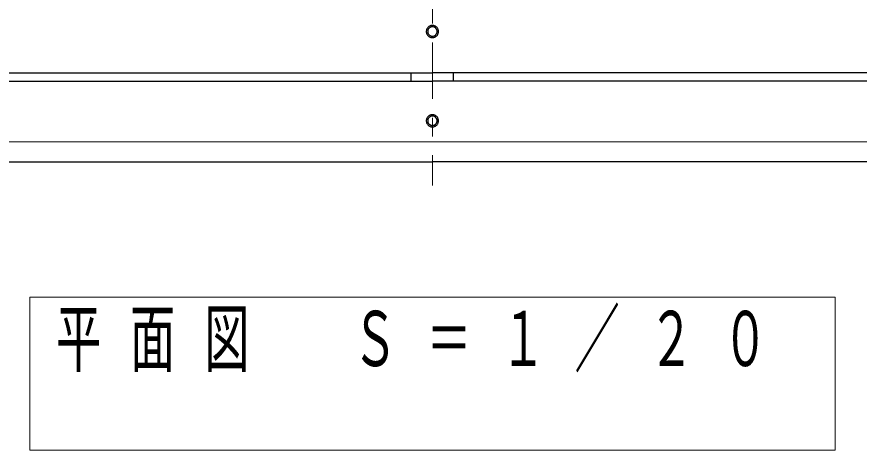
# Model space of a CAD drawing. Units: millimetres on the paper, scale 1:20. Extents: x -385 to 0, y 0 to 267.
# Drawn here: x -280.51 to -235.74, y 191.12 to 214.14 of the extents above; entities that cross this region are included whole.
import ezdxf

# ---------------------------------------------------------------- set-up
doc = ezdxf.new("R2010")
doc.units = ezdxf.units.MM
doc.linetypes.add('USER2', pattern=[6, 3, -1, 1, -1])
doc.layers.add('1_20', color=7, linetype='Continuous', lineweight=25)
doc.styles.add('ＭＳ ゴシック', font='')
doc.styles.get('ＭＳ ゴシック').set_extended_font_data('MS Gothic')

msp = doc.modelspace()

# ---------------------------------------------------------------- linework, layer by layer
at = {"layer": '1_20', "linetype": 'USER2', "lineweight": 13}
msp.add_line((-258.425, 236.787), (-258.425, 205.19), dxfattribs=at)
at = {"layer": '1_20', "color": 40}
for p, q in [((-303.175, 211.172), (-258.425, 211.172)), ((-213.675, 211.172), (-258.425, 211.172)), ((-303.175, 210.718), (-258.425, 210.718)), ((-213.675, 210.718), (-258.425, 210.718)), ((-303.175, 206.434), (-258.425, 206.434)), ((-213.675, 206.434), (-258.425, 206.434))]:
    msp.add_line(p, q, dxfattribs=at)
at = {"layer": '1_20'}
for p, q in [((-259.55, 210.718), (-259.55, 211.172)), ((-257.3, 210.718), (-257.3, 211.172))]:
    msp.add_line(p, q, dxfattribs=at)
at = {"layer": '1_20', "color": 12, "lineweight": 13}
for p in [(-303.175, 207.503), (-213.675, 207.503)]:
    msp.add_line(p, (-258.425, 207.503), dxfattribs=at)
at = {"layer": '1_20', "lineweight": 13}
for p, q in [((-279.825, 199.257), (-279.825, 191.123)), ((-237.025, 199.257), (-279.825, 199.257)), ((-237.025, 191.123), (-237.025, 199.257)), ((-279.825, 191.123), (-237.025, 191.123))]:
    msp.add_line(p, q, dxfattribs=at)
at = {"layer": '1_20'}
for points in [[(-258.1, 213.362), (-258.101, 213.391), (-258.105, 213.419), (-258.111, 213.446), (-258.119, 213.473), (-258.13, 213.5), (-258.143, 213.525), (-258.159, 213.549), (-258.176, 213.571), (-258.195, 213.592), (-258.216, 213.611), (-258.238, 213.628), (-258.262, 213.643), (-258.287, 213.657), (-258.314, 213.667), (-258.341, 213.676), (-258.368, 213.682), (-258.396, 213.686), (-258.425, 213.687), (-258.453, 213.686), (-258.481, 213.682), (-258.509, 213.676), (-258.536, 213.667), (-258.562, 213.657), (-258.587, 213.643), (-258.611, 213.628), (-258.634, 213.611), (-258.655, 213.592), (-258.674, 213.571), (-258.691, 213.549), (-258.706, 213.525), (-258.719, 213.5), (-258.73, 213.473), (-258.739, 213.446), (-258.745, 213.419), (-258.749, 213.391), (-258.75, 213.362), (-258.749, 213.334), (-258.745, 213.306), (-258.739, 213.278), (-258.73, 213.251), (-258.719, 213.225), (-258.706, 213.2), (-258.691, 213.176), (-258.674, 213.154), (-258.655, 213.133), (-258.634, 213.114), (-258.611, 213.097), (-258.587, 213.081), (-258.562, 213.068), (-258.536, 213.057), (-258.509, 213.049), (-258.481, 213.043), (-258.453, 213.039), (-258.425, 213.038), (-258.396, 213.039), (-258.368, 213.043), (-258.341, 213.049), (-258.314, 213.057), (-258.287, 213.068), (-258.262, 213.081), (-258.238, 213.097), (-258.216, 213.114), (-258.195, 213.133), (-258.176, 213.154), (-258.159, 213.176), (-258.143, 213.2), (-258.13, 213.225), (-258.119, 213.251), (-258.111, 213.278), (-258.105, 213.306), (-258.101, 213.334)], [(-258.175, 213.365), (-258.176, 213.387), (-258.179, 213.408), (-258.183, 213.43), (-258.19, 213.45), (-258.198, 213.471), (-258.208, 213.49), (-258.22, 213.508), (-258.233, 213.525), (-258.248, 213.542), (-258.264, 213.556), (-258.281, 213.57), (-258.3, 213.581), (-258.319, 213.591), (-258.339, 213.6), (-258.36, 213.606), (-258.381, 213.611), (-258.403, 213.614), (-258.425, 213.615), (-258.447, 213.614), (-258.468, 213.611), (-258.489, 213.606), (-258.51, 213.6), (-258.53, 213.591), (-258.55, 213.581), (-258.568, 213.57), (-258.585, 213.556), (-258.602, 213.542), (-258.616, 213.525), (-258.63, 213.508), (-258.641, 213.49), (-258.651, 213.471), (-258.66, 213.45), (-258.666, 213.43), (-258.671, 213.408), (-258.674, 213.387), (-258.675, 213.365), (-258.674, 213.343), (-258.671, 213.322), (-258.666, 213.3), (-258.66, 213.28), (-258.651, 213.259), (-258.641, 213.24), (-258.63, 213.222), (-258.616, 213.205), (-258.602, 213.188), (-258.585, 213.174), (-258.568, 213.16), (-258.55, 213.149), (-258.53, 213.139), (-258.51, 213.13), (-258.489, 213.124), (-258.468, 213.119), (-258.447, 213.116), (-258.425, 213.115), (-258.403, 213.116), (-258.381, 213.119), (-258.36, 213.124), (-258.339, 213.13), (-258.319, 213.139), (-258.3, 213.149), (-258.281, 213.16), (-258.264, 213.174), (-258.248, 213.188), (-258.233, 213.205), (-258.22, 213.222), (-258.208, 213.24), (-258.198, 213.259), (-258.19, 213.28), (-258.183, 213.3), (-258.179, 213.322), (-258.176, 213.343)], [(-258.1, 208.622), (-258.101, 208.65), (-258.105, 208.678), (-258.111, 208.706), (-258.119, 208.733), (-258.13, 208.759), (-258.143, 208.784), (-258.159, 208.808), (-258.176, 208.83), (-258.195, 208.851), (-258.216, 208.87), (-258.238, 208.887), (-258.262, 208.903), (-258.287, 208.916), (-258.314, 208.926), (-258.341, 208.935), (-258.368, 208.941), (-258.396, 208.945), (-258.425, 208.946), (-258.453, 208.945), (-258.481, 208.941), (-258.509, 208.935), (-258.536, 208.926), (-258.562, 208.916), (-258.587, 208.903), (-258.611, 208.887), (-258.634, 208.87), (-258.655, 208.851), (-258.674, 208.83), (-258.691, 208.808), (-258.706, 208.784), (-258.719, 208.759), (-258.73, 208.733), (-258.739, 208.706), (-258.745, 208.678), (-258.749, 208.65), (-258.75, 208.622), (-258.749, 208.593), (-258.745, 208.565), (-258.739, 208.538), (-258.73, 208.511), (-258.719, 208.484), (-258.706, 208.459), (-258.691, 208.435), (-258.674, 208.413), (-258.655, 208.392), (-258.634, 208.373), (-258.611, 208.356), (-258.587, 208.34), (-258.562, 208.327), (-258.536, 208.317), (-258.509, 208.308), (-258.481, 208.302), (-258.453, 208.298), (-258.425, 208.297), (-258.396, 208.298), (-258.368, 208.302), (-258.341, 208.308), (-258.314, 208.317), (-258.287, 208.327), (-258.262, 208.34), (-258.238, 208.356), (-258.216, 208.373), (-258.195, 208.392), (-258.176, 208.413), (-258.159, 208.435), (-258.143, 208.459), (-258.13, 208.484), (-258.119, 208.511), (-258.111, 208.538), (-258.105, 208.565), (-258.101, 208.593)], [(-258.175, 208.624), (-258.176, 208.646), (-258.179, 208.667), (-258.183, 208.689), (-258.19, 208.71), (-258.198, 208.73), (-258.208, 208.749), (-258.22, 208.767), (-258.233, 208.785), (-258.248, 208.801), (-258.264, 208.815), (-258.281, 208.829), (-258.3, 208.84), (-258.319, 208.85), (-258.339, 208.859), (-258.36, 208.865), (-258.381, 208.87), (-258.403, 208.873), (-258.425, 208.874), (-258.447, 208.873), (-258.468, 208.87), (-258.489, 208.865), (-258.51, 208.859), (-258.53, 208.85), (-258.55, 208.84), (-258.568, 208.829), (-258.585, 208.815), (-258.602, 208.801), (-258.616, 208.785), (-258.63, 208.767), (-258.641, 208.749), (-258.651, 208.73), (-258.66, 208.71), (-258.666, 208.689), (-258.671, 208.667), (-258.674, 208.646), (-258.675, 208.624), (-258.674, 208.602), (-258.671, 208.581), (-258.666, 208.56), (-258.66, 208.539), (-258.651, 208.519), (-258.641, 208.499), (-258.63, 208.481), (-258.616, 208.464), (-258.602, 208.448), (-258.585, 208.433), (-258.568, 208.42), (-258.55, 208.408), (-258.53, 208.398), (-258.51, 208.39), (-258.489, 208.383), (-258.468, 208.378), (-258.447, 208.375), (-258.425, 208.374), (-258.403, 208.375), (-258.381, 208.378), (-258.36, 208.383), (-258.339, 208.39), (-258.319, 208.398), (-258.3, 208.408), (-258.281, 208.42), (-258.264, 208.433), (-258.248, 208.448), (-258.233, 208.464), (-258.22, 208.481), (-258.208, 208.499), (-258.198, 208.519), (-258.19, 208.539), (-258.183, 208.56), (-258.179, 208.581), (-258.176, 208.602)]]:
    msp.add_lwpolyline(points, close=True, dxfattribs=at)

# ---------------------------------------------------------------- texts
at = {"layer": '1_20', "insert": (-278.425, 198.523), "char_height": 2.933, "attachment_point": 1, "style": 'ＭＳ ゴシック'}
msp.add_mtext('\\T1.64;\\W0.6;平面図\u3000Ｓ＝１／２０', dxfattribs=at)

doc.saveas('drawing.dxf')
